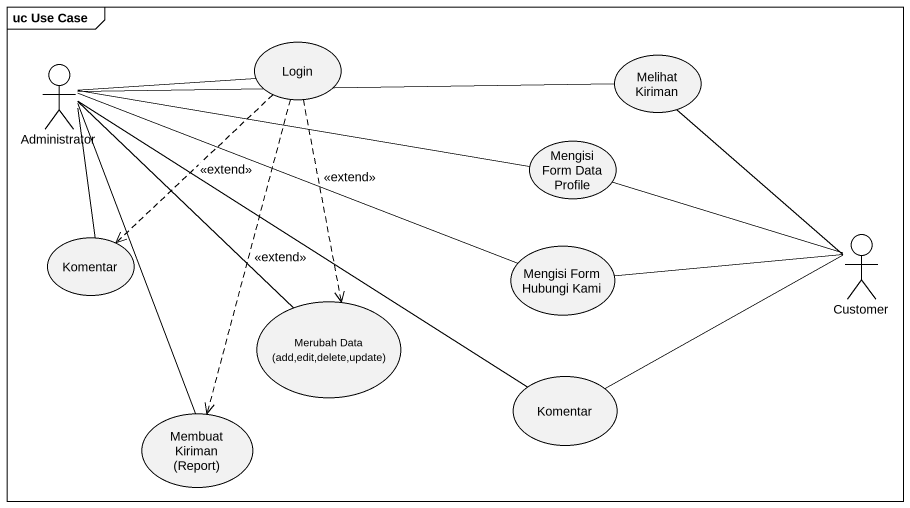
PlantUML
@startuml
mainframe uc Use Case
actor Administrator
usecase Login
usecase "Melihat Kiriman" as Melihat_Kiriman
usecase "Mengisi Form Data Profile" as Mengisi_Form_Data_Profile
usecase Komentar
usecase "Mengisi Form Hubungi Kami" as Mengisi_Form_Hubungi_Kami
actor Customer
usecase "Merubah Data (add,edit,delete,update)" as Merubah_Data_add_edit
usecase "Komentar" as Komentar_2
usecase "Membuat Kiriman (Report)" as Membuat_Kiriman_Report
Administrator -right- Melihat_Kiriman
Administrator -right- Mengisi_Form_Data_Profile
Administrator -- Komentar
Administrator -right- Mengisi_Form_Hubungi_Kami
Administrator -right- Komentar_2
Administrator -- Membuat_Kiriman_Report
Login -left- Administrator
Login ..> Komentar : <<extend>>
Login ..> Merubah_Data_add_edit : <<extend>>
Login ..> Membuat_Kiriman_Report : <<extend>>
Mengisi_Form_Data_Profile -right- Customer
Mengisi_Form_Hubungi_Kami -right- Customer
Customer -up- Melihat_Kiriman
Customer -left- Komentar_2
Merubah_Data_add_edit -up- Administrator
@enduml
